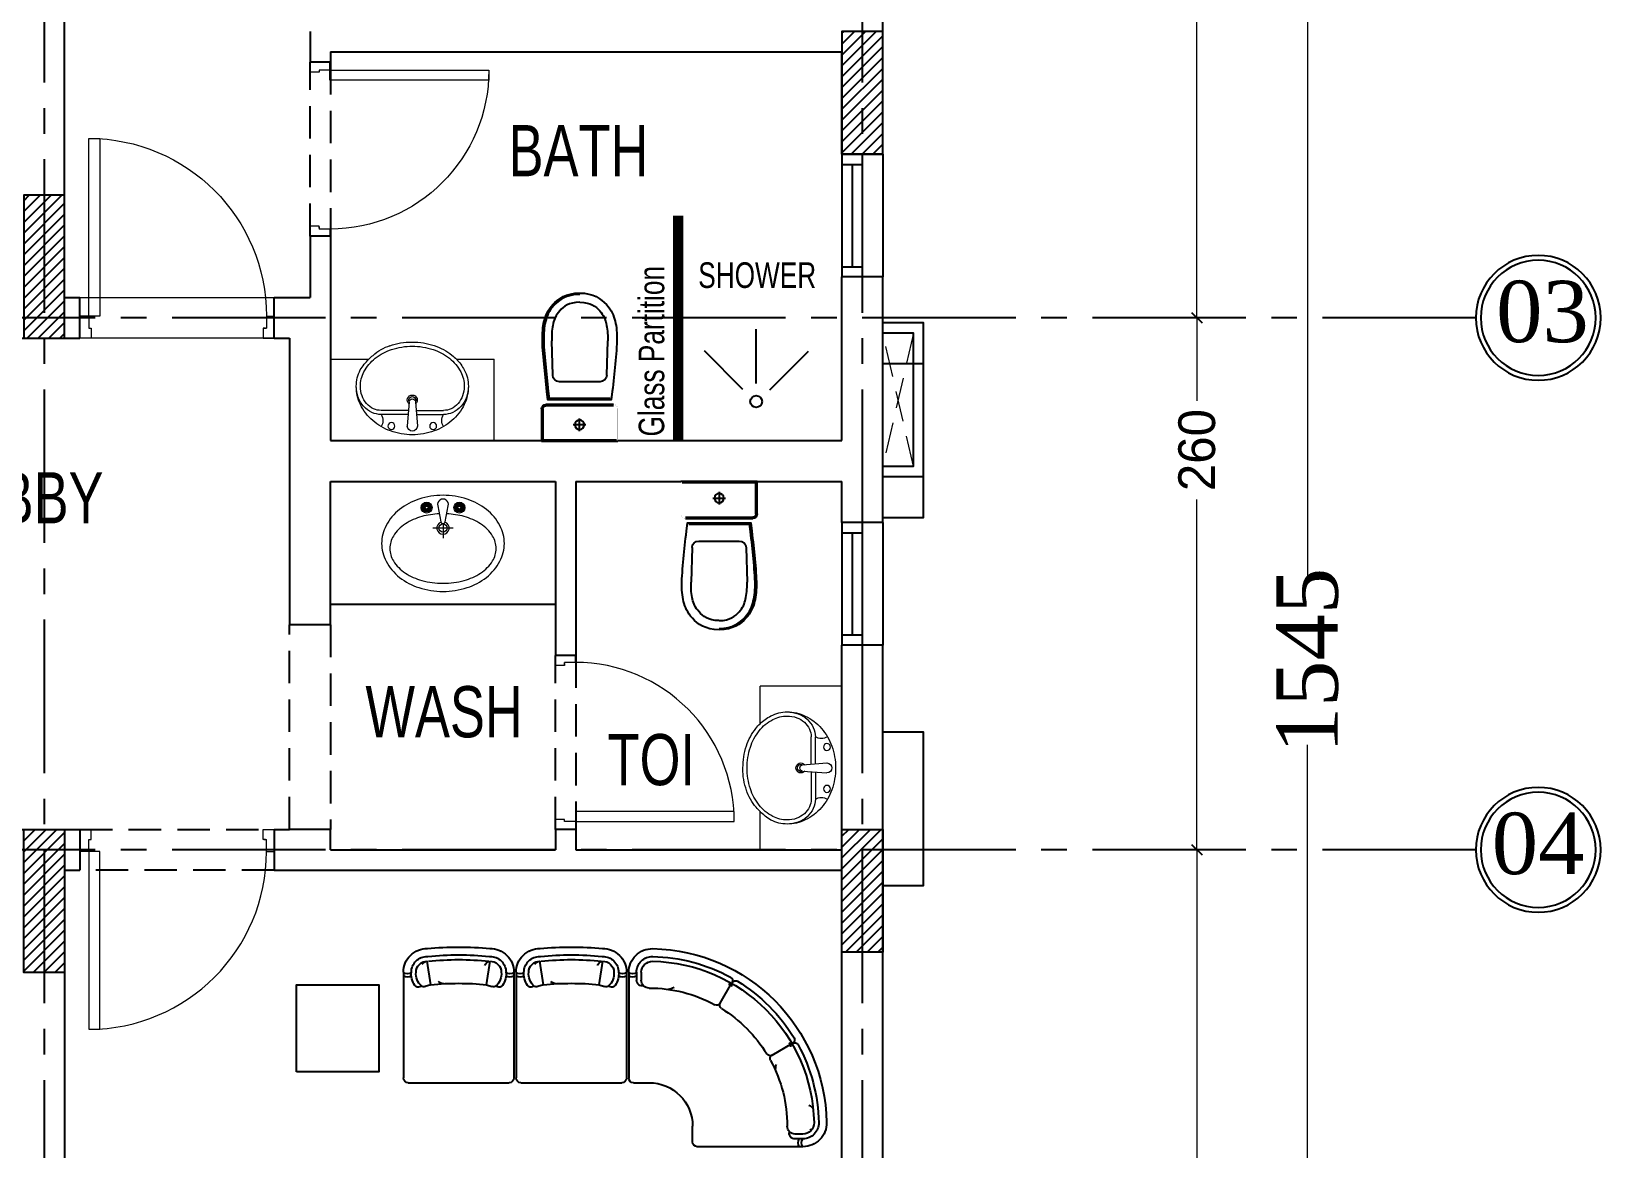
# Model space of a CAD drawing. Header units: centimetres. Extents: x 7997 to 116674, y 1017 to 13844.
# Drawn here: x 91517 to 92284, y 9211 to 9757 of the extents above; entities that cross this region are included whole.
import ezdxf
from ezdxf.enums import TextEntityAlignment as Align

# ---------------------------------------------------------------- set-up
doc = ezdxf.new("R2010")
doc.units = ezdxf.units.CM
doc.header["$LTSCALE"] = 200
doc.header["$PDMODE"] = 2
for name, pattern in [('$0$DASHED', [0.75, 0.5, -0.25]), ('CENTER2', [1.125, 0.75, -0.125, 0.125, -0.125]), ('HIDDEN2', [4.7625, 3.175, -1.5875])]:
    doc.linetypes.add(name, pattern=pattern)
for name, color, linetype in [('$0$GRID', 9, 'Continuous'), ('$0$GRID @ 1', 9, 'Continuous'), ('$0$WIN', 6, 'Continuous'), ('AXIS', 9, 'CENTER2'), ('BATH-FUR', 8, 'Continuous'), ('COL', 1, 'Continuous'), ('DIM', 11, 'Continuous'), ('ID-LOOSE', 31, 'Continuous'), ('ID-LOOSE2', 8, 'Continuous'), ('STEPS', 7, 'Continuous'), ('WIN', 6, 'Continuous'), ('WINDOR', 6, 'Continuous'), ('wipeout', 85, 'Continuous'), ('Z-RUBBER', 8, 'Continuous')]:
    doc.layers.add(name, color=color, linetype=linetype)
for name, color, linetype, lineweight in [('$1$HAT', 8, 'Continuous', 9), ('FIXTURE', 6, 'Continuous', 13), ('HAT', 8, 'Continuous', 9), ('Layer1', 67, 'Continuous', 9), ('TEXT', 6, 'Continuous', 18), ('WALL', 3, 'Continuous', 25)]:
    doc.layers.add(name, color=color, linetype=linetype, lineweight=lineweight)
doc.styles.add('$0$GRID', font='times.ttf', dxfattribs={"height": 40})
doc.styles.add('style8', font='swisscl.ttf', dxfattribs={"width": 0.8})
doc.styles.add('T1', font='times.ttf')
doc.styles.add('T2', font='')
doc.styles.get('T2').set_extended_font_data('Elisia')
doc.dimstyles.new('NORMAL', dxfattribs={"dimtxt": 18, "dimasz": 5, "dimexe": 5, "dimexo": 5, "dimgap": 1, "dimtad": 0, "dimdec": 0, "dimdsep": 46, "dimtxsty": 'T2', "dimblk1": 'OBLIQUE', "dimblk2": 'OBLIQUE', "dimsah": 1, "dimcen": 0.09, "dimclrd": 4, "dimclre": 4, "dimclrt": 6, "dimadec": 0, "dimazin": 0, "dimtfac": 1, "dimtdec": 0, "dimtofl": 0, "dimtmove": 1, "dimatfit": 2, "dimldrblk": 'OPEN30', "dimfxl": 0, "dimtolj": 1, "dimtzin": 0, "dimlwd": 5, "dimlwe": 5, "dimarcsym": 0})
pattern_1 = [(45, (-39757.2027, -54636.4848), (-2.65165043, 2.65165043), [])]

# ---------------------------------------------------------------- blocks, each defined once
blk = doc.blocks.new('A$C707258B2')
at = {"layer": 'ID-LOOSE', "linetype": 'Continuous'}
for p, q in [((0.4042, 0.342), (1.0739, 0.342)), ((1.1039, 0.312), (1.1039, 0.212)), ((0.4042, 0.292), (0.4544, 0.292)), ((1.4789, -0.063), (1.3789, -0.063)), ((1.5089, -0.7628), (1.5089, -0.093)), ((1.4589, -0.7628), (1.4589, -0.7125))]:
    blk.add_line(p, q, dxfattribs=at)
for centre, radius, start, end in [((0.4042, 0.192), 0.15, 90, 181.17538), ((0.3679, 0.317), 0.0662, 337.82984, 22.17016), ((1.0739, 0.312), 0.03, 360, 90), ((0.4042, 0.192), 0.1, 90, 181.17538), ((0.4539, 0.212), 0.05, 360, 90), ((0.4548, 0.2564), 0.0357, 345.42616, 90.55549), ((1.3789, 0.212), 0.875, 180, 208.40825), ((1.3789, 0.212), 0.275, 180, 270), ((1.3789, 0.212), 1.125, 181.17538, 268.82462), ((1.3789, 0.212), 1.075, 181.17538, 208.63569), ((0.4191, 0.1021), 0.0935, 329.1864, 354.4231), ((1.4789, -0.093), 0.03, 360, 90), ((0.4613, -0.2951), 0.0199, 309.26671, 10.09834), ((0.5873, -0.2162), 0.025, 300, 28.40825), ((0.6123, -0.2595), 0.025, 31.59175, 120), ((1.3789, 0.212), 0.875, 211.59175, 238.40825), ((0.4574, -0.2912), 0.025, 208.63569, 300), ((0.4824, -0.3345), 0.025, 120, 211.36431), ((1.3789, 0.212), 1.075, 211.36431, 238.63569), ((0.481, -0.3291), 0.0199, 49.90166, 110.73329), ((0.9075, -0.5546), 0.025, 330, 58.40825), ((0.9508, -0.5796), 0.025, 61.59175, 150), ((1.3789, 0.212), 0.875, 241.59175, 270), ((1.0185, -0.6826), 0.0935, 84.09817, 109.33488), ((0.8378, -0.6859), 0.0199, 339.26671, 40.09834), ((0.8719, -0.7056), 0.0199, 79.90166, 140.73329), ((1.3789, -0.713), 0.05, 360, 90), ((1.4255, -0.7093), 0.0336, 354.63008, 109.38826), ((0.8324, -0.6845), 0.025, 238.63569, 330), ((0.8757, -0.7095), 0.025, 150, 241.36431), ((1.3789, 0.212), 1.075, 241.36431, 268.82462), ((1.3589, -0.7628), 0.15, 268.82462, 360), ((1.3589, -0.7628), 0.1, 268.82462, 360), ((1.4839, -0.7988), 0.0662, 67.82984, 112.17016), ((1.291, -0.7834), 0.0481, 201.21557, 246.77215), ((1.4048, -0.8033), 0.00999, 211.06697, 288.53129)]:
    blk.add_arc(centre, radius, start, end, dxfattribs=at)
at = {"layer": 'ID-LOOSE2', "linetype": 'Continuous'}
for p, q in [((0.4042, 0.262), (0.4539, 0.262)), ((0.5998, -0.2378), (0.4699, -0.3128)), ((0.9291, -0.5671), (0.8541, -0.697)), ((1.4289, -0.7628), (1.4289, -0.713))]:
    blk.add_line(p, q, dxfattribs=at)
for centre, radius, start, end in [((0.3779, 0.317), 0.0362, 316.39718, 43.60282), ((0.4042, 0.192), 0.07, 90, 181.17538), ((1.3789, 0.212), 1.045, 181.17538, 268.82462), ((1.3589, -0.7628), 0.07, 268.82462, 360), ((1.4839, -0.789), 0.0362, 46.39718, 133.60282)]:
    blk.add_arc(centre, radius, start, end, dxfattribs=at)
blk = doc.blocks.new('A$C68294616')
at = {"layer": 'ID-LOOSE', "linetype": 'Continuous'}
for p, q in [((0.3722, -0.31), (0.3722, 0.3597)), ((0.4022, 0.3897), (1.0422, 0.3897)), ((1.0722, -0.31), (1.0722, 0.3597)), ((0.5451, -0.2312), (0.5109, -0.2188)), ((0.8993, -0.2312), (0.9334, -0.2188))]:
    blk.add_line(p, q, dxfattribs=at)
for centre, radius, start, end in [((0.4022, 0.3597), 0.03, 90, 180), ((1.0422, 0.3597), 0.03, 360, 90), ((0.3972, -0.3461), 0.0662, 67.82984, 112.17016), ((0.5544, -0.3), 0.1327, 146.08973, 185.61316), ((0.465, -0.2399), 0.025, 62.96082, 146.08973), ((0.4522, -0.265), 0.0532, 51.00172, 62.96082), ((0.5024, -0.2423), 0.025, 70, 132.00663), ((0.7222, 1.5379), 1.7779, 264.28354, 275.71646), ((0.6281, -0.2857), 0.0481, 90.62372, 136.18029), ((0.942, -0.2423), 0.025, 47.99337, 110), ((0.9922, -0.265), 0.0532, 117.03918, 128.99828), ((0.9793, -0.2399), 0.025, 33.91027, 117.03918), ((0.89, -0.3), 0.1327, 354.38684, 33.91027), ((1.0472, -0.3461), 0.0662, 67.82984, 112.17016), ((0.5222, -0.31), 0.15, 180, 271.17538), ((0.5222, -0.31), 0.1, 180, 271.17538), ((0.5292, -0.3324), 0.0481, 216.07753, 261.63411), ((0.9332, -0.3362), 0.0481, 201.21557, 246.77215), ((0.9222, -0.31), 0.15, 268.82462, 360), ((0.9222, -0.31), 0.1, 268.82462, 360), ((0.7222, 1.5379), 2.0079, 264.28354, 275.71646), ((0.7222, 1.5379), 1.9579, 264.28354, 275.71646)]:
    blk.add_arc(centre, radius, start, end, dxfattribs=at)
at = {"layer": 'ID-LOOSE2', "linetype": 'Continuous'}
for p, q in [((0.5451, -0.2312), (0.5222, -0.38)), ((0.8993, -0.2312), (0.9222, -0.38))]:
    blk.add_line(p, q, dxfattribs=at)
for centre, radius, start, end in [((0.5544, -0.3), 0.1027, 132.00663, 185.61316), ((0.89, -0.3), 0.1027, 354.38684, 47.99337), ((0.3972, -0.3363), 0.0362, 46.39718, 133.60282), ((0.5222, -0.31), 0.07, 180, 271.17538), ((0.7222, 1.5379), 1.9279, 264.28354, 275.71646), ((0.9222, -0.31), 0.07, 268.82462, 360), ((1.0472, -0.3363), 0.0362, 46.39718, 133.60282)]:
    blk.add_arc(centre, radius, start, end, dxfattribs=at)
blk = doc.blocks.new('A$C0DD823B6')
at = {"layer": 'FIXTURE'}
for p, q in [((21.28, 41), (19.84, 41)), ((21.31, 41.22), (19.95, 41.67)), ((21.31, 41.22), (19.95, 41.67)), ((21.31, 40.78), (19.95, 40.33)), ((21.31, 40.78), (19.95, 40.33)), ((21.42, 41.42), (20.26, 42.27)), ((21.42, 41.42), (20.26, 42.27)), ((21.42, 40.58), (20.26, 39.73)), ((21.42, 40.58), (20.26, 39.73)), ((21.58, 41.58), (20.73, 42.74)), ((21.58, 41.58), (20.73, 42.74)), ((21.58, 40.42), (20.73, 39.26)), ((21.58, 40.42), (20.73, 39.26)), ((21.78, 41.69), (21.33, 43.05)), ((21.78, 41.69), (21.33, 43.05)), ((21.78, 40.31), (21.33, 38.95)), ((21.78, 40.31), (21.33, 38.95)), ((22, 41.72), (22, 43.16)), ((22, 41.72), (22, 43.16)), ((22, 40.28), (22, 38.84)), ((22, 40.28), (22, 38.84)), ((22.22, 41.69), (22.67, 43.05)), ((22.22, 41.69), (22.67, 43.05)), ((22.22, 40.31), (22.67, 38.95)), ((22.22, 40.31), (22.67, 38.95)), ((22.42, 41.58), (23.27, 42.74)), ((22.42, 41.58), (23.27, 42.74)), ((22.42, 40.42), (23.27, 39.26)), ((22.42, 40.42), (23.27, 39.26)), ((22.58, 41.42), (23.74, 42.27)), ((22.58, 41.42), (23.74, 42.27)), ((22.58, 40.58), (23.74, 39.73)), ((22.58, 40.58), (23.74, 39.73)), ((22.69, 41.22), (24.05, 41.67)), ((22.69, 41.22), (24.05, 41.67)), ((22.69, 40.78), (24.05, 40.33)), ((22.69, 40.78), (24.05, 40.33)), ((22.72, 41), (24.16, 41)), ((27.42, 41.88), (29, 34)), ((31, 34), (32.58, 41.88)), ((37.28, 41), (35.84, 41)), ((37.31, 41.22), (35.95, 41.67)), ((37.31, 41.22), (35.95, 41.67)), ((37.31, 40.78), (35.95, 40.33)), ((37.31, 40.78), (35.95, 40.33)), ((37.42, 41.42), (36.26, 42.27)), ((37.42, 41.42), (36.26, 42.27)), ((37.42, 40.58), (36.26, 39.73)), ((37.42, 40.58), (36.26, 39.73)), ((37.58, 41.58), (36.73, 42.74)), ((37.58, 41.58), (36.73, 42.74)), ((37.58, 40.42), (36.73, 39.26)), ((37.58, 40.42), (36.73, 39.26)), ((37.78, 41.69), (37.33, 43.05)), ((37.78, 41.69), (37.33, 43.05)), ((37.78, 40.31), (37.33, 38.95)), ((37.78, 40.31), (37.33, 38.95)), ((38, 41.72), (38, 43.16)), ((38, 41.72), (38, 43.16)), ((38, 40.28), (38, 38.84)), ((38, 40.28), (38, 38.84)), ((38.22, 41.69), (38.67, 43.05)), ((38.22, 41.69), (38.67, 43.05)), ((38.22, 40.31), (38.67, 38.95)), ((38.22, 40.31), (38.67, 38.95)), ((38.42, 41.58), (39.27, 42.74)), ((38.42, 41.58), (39.27, 42.74)), ((38.42, 40.42), (39.27, 39.26)), ((38.42, 40.42), (39.27, 39.26)), ((38.58, 41.42), (39.74, 42.27)), ((38.58, 41.42), (39.74, 42.27)), ((38.58, 40.58), (39.74, 39.73)), ((38.58, 40.58), (39.74, 39.73)), ((38.69, 41.22), (40.05, 41.67)), ((38.69, 41.22), (40.05, 41.67)), ((38.69, 40.78), (40.05, 40.33)), ((38.69, 40.78), (40.05, 40.33)), ((38.72, 41), (40.16, 41)), ((35, 31), (25, 31)), ((30, 33.18), (30, 26))]:
    blk.add_line(p, q, dxfattribs=at)
for centre, radius in [((22, 41), 2.66), ((22, 41), 2.16), ((22, 41), 0.721), ((38, 41), 2.66), ((38, 41), 2.16), ((38, 41), 0.721), ((30, 31), 2)]:
    blk.add_circle(centre, radius, dxfattribs=at)
for centre, radius, start, end in [((30, 8.82), 38.18, 90, 107.97655), ((30, 8.82), 38.18, 72.02345, 90), ((24.08, 20.59), 24.81, 128.07278, 152.13086), ((27.66, 16.02), 30.61, 107.97655, 128.07278), ((30, 42.5), 2.66, 346.46939, 193.4861), ((32.34, 16.02), 30.61, 51.92722, 72.02345), ((35.92, 20.59), 24.81, 27.86914, 51.92722), ((18.58, 23.5), 18.58, 152.13086, 180), ((22.38, 16.56), 19.66, 123.17851, 147.64561), ((26.98, 9.52), 28.08, 105.15399, 123.17851), ((30, -1.63), 39.63, 92.59603, 105.15399), ((30, 31), 3, 108.57114, 71.42886), ((30, 34.2), 1.02, 191.35152, 348.64848), ((30, -1.63), 39.63, 74.84601, 87.40402), ((33.02, 9.52), 28.08, 56.82149, 74.84601), ((37.62, 16.56), 19.66, 32.35439, 56.82149), ((41.42, 23.5), 18.58, 360, 27.86914), ((18.58, 23.5), 18.58, 180, 207.86914), ((15.37, 21), 11.37, 147.64561, 180), ((44.63, 21), 11.37, 0, 32.35439), ((41.42, 23.5), 18.58, 332.13086, 0), ((15.37, 21), 11.37, 180, 212.35439), ((44.63, 21), 11.37, 327.64561, 360), ((24.08, 26.41), 24.81, 207.86914, 231.92722), ((22.38, 25.44), 19.66, 212.35439, 236.82149), ((26.98, 32.48), 28.08, 236.82149, 254.84601), ((33.02, 32.48), 28.08, 285.15399, 303.17851), ((37.62, 25.44), 19.66, 303.17851, 327.64561), ((35.92, 26.41), 24.81, 308.07278, 332.13086), ((27.66, 30.98), 30.61, 231.92722, 252.02345), ((30, 38.18), 38.18, 252.02345, 270), ((30, 43.63), 39.63, 254.84601, 270), ((30, 43.63), 39.63, 270, 285.15399), ((30, 38.18), 38.18, 270, 287.97655), ((32.34, 30.98), 30.61, 287.97655, 308.07278)]:
    blk.add_arc(centre, radius, start, end, dxfattribs=at)
blk = doc.blocks.new('DWB2')
at = {"layer": 'FIXTURE'}
blk.add_blockref('A$C0DD823B6', (15, -51.74), dxfattribs=at)
blk = doc.blocks.new('A$C397E50C8')
at = {"layer": 'Layer1', "color": 8}
for p, q in [((0.8, 0.514), (0.8, 0.114)), ((0.38, 0.3845), (0.2477, 0.3845)), ((0.385, 0.3222), (0.3755, 0.441)), ((0.415, 0.3222), (0.4245, 0.441)), ((0.42, 0.3845), (0.5523, 0.3845)), ((0.38, 0.3645), (0.2477, 0.3645)), ((0.42, 0.3645), (0.5523, 0.3645)), ((0, 0.114), (0.1875, 0.114)), ((0.6161, 0.114), (0.8, 0.114))]:
    blk.add_line(p, q, dxfattribs=at)
for centre in [(0.298, 0.441), (0.502, 0.441)]:
    blk.add_circle(centre, 0.017, dxfattribs=at)
for centre, radius, start, end in [((0.3861, 0.2061), 0.275, 109.70148, 130.84289), ((0.4, 0.1673), 0.3162, 90, 109.70148), ((0.4, 0.441), 0.0245, 0, 180), ((0.4, 0.1673), 0.3162, 70.29852, 90), ((0.4139, 0.2061), 0.275, 49.15711, 70.29852), ((0.3647, 0.2308), 0.2423, 130.84289, 154.3988), ((0.2477, 0.2766), 0.1079, 90, 115.13235), ((0.1998, 0.4137), 0.0561, 328.59266, 32.08043), ((0.6002, 0.4137), 0.0561, 147.91957, 211.40734), ((0.5523, 0.2766), 0.1079, 64.86765, 90), ((0.4353, 0.2308), 0.2423, 25.6012, 49.15711), ((0.3317, 0.2466), 0.2057, 154.3988, 180), ((0.2652, 0.2527), 0.1381, 138.55701, 159.91096), ((0.2652, 0.2527), 0.1181, 138.55701, 159.91096), ((0.2545, 0.2621), 0.1239, 115.13235, 138.55701), ((0.2545, 0.2621), 0.1039, 115.13235, 138.55701), ((0.2477, 0.2766), 0.0879, 90, 115.13235), ((0.4, 0.314), 0.0245, 130.14832, 49.85168), ((0.4, 0.314), 0.017, 151.51997, 28.48002), ((0.4, 0.3234), 0.015, 184.59567, 355.40434), ((0.5523, 0.2766), 0.0879, 64.86765, 90), ((0.5455, 0.2621), 0.1039, 41.44299, 64.86765), ((0.5455, 0.2621), 0.1239, 41.44299, 64.86765), ((0.5348, 0.2527), 0.1181, 20.08904, 41.44299), ((0.5348, 0.2527), 0.1381, 20.08904, 41.44299), ((0.4683, 0.2466), 0.2057, 0, 25.6012), ((0.2818, 0.2466), 0.1558, 159.91096, 180), ((0.298, 0.2466), 0.172, 180, 207.70478), ((0.2818, 0.2466), 0.1358, 159.91096, 180), ((0.298, 0.2466), 0.152, 180, 207.70478), ((0.502, 0.2466), 0.152, 332.29522, 0), ((0.5182, 0.2466), 0.1358, 0, 20.08904), ((0.502, 0.2466), 0.172, 332.29522, 0), ((0.5182, 0.2466), 0.1558, 0, 20.08904), ((0.39, 0.3175), 0.2871, 211.69663, 225.14353), ((0.3472, 0.2725), 0.2075, 207.70478, 231.7336), ((0.4528, 0.2725), 0.2075, 308.2664, 332.29522), ((0.4528, 0.2725), 0.2275, 315.86274, 332.29522), ((0.39, 0.3175), 0.2871, 225.14353, 230.60338), ((0.3551, 0.2568), 0.2183, 227.55361, 253.31704), ((0.3792, 0.313), 0.2592, 231.7336, 251.90613), ((0.4208, 0.313), 0.2592, 288.09387, 308.2664), ((0.4208, 0.313), 0.2792, 288.09387, 308.2664), ((0.4528, 0.2725), 0.2275, 308.2664, 315.86274), ((0.39, 0.3175), 0.2871, 249.6954, 271.43357), ((0.4, 0.3768), 0.3263, 251.90613, 270), ((0.4, 0.3768), 0.3463, 269.53137, 270), ((0.4, 0.3768), 0.3263, 270, 288.09387), ((0.4, 0.3768), 0.3463, 270, 288.09387)]:
    blk.add_arc(centre, radius, start, end, dxfattribs=at)
blk = doc.blocks.new('A$C414D25BB')
at = {"layer": 'Z-RUBBER', "ltscale": 0.05}
h = blk.add_hatch(dxfattribs=at)
h.set_pattern_fill('ANSI31', color=256, style=0)
h.set_pattern_definition([(45, (-21734.0303, -7392.24753), (-0.08838834765, 0.08838834765), [])])
h.paths.add_polyline_path([(0.114, 0.0618, -5.138733), (0.1155, 0.0618), (0.1155, 0.0603), (0.1162, 0.0603), (0.1155, 0.0581), (0.1162, 0.0581), (0.1147, 0.0556), (0.1132, 0.0581), (0.114, 0.0581), (0.1132, 0.0603), (0.114, 0.0603)])
at = {"layer": 'FIXTURE'}
for p, q in [((0.8572, 0.9156), (0.8572, 0.1156)), ((0.9072, 0.9156), (0.8572, 0.9156)), ((0.9072, 0.1156), (0.9072, 0.9156)), ((0.1072, 0.1156), (0.0722, 0.1156)), ((0.0722, 0.1156), (0.0722, 0.0156)), ((0.1072, 0.1156), (0.1072, 0.0616)), ((0.8572, 0.1156), (0.9072, 0.1156)), ((0.9072, 0.1156), (0.9472, 0.1156)), ((0.9072, 0.1156), (0.9072, 0.0616)), ((0.9472, 0.1156), (0.9472, 0.0156)), ((0.1222, 0.0156), (0.0722, 0.0156)), ((0.1192, 0.0616), (0.1072, 0.0616)), ((0.1122, 0.0616), (0.1222, 0.0616)), ((0.1222, 0.0616), (0.1222, 0.0156)), ((0.9072, 0.0616), (0.8972, 0.0616)), ((0.8972, 0.0616), (0.8972, 0.0156)), ((0.8972, 0.0156), (0.9472, 0.0156))]:
    blk.add_line(p, q, dxfattribs=at)
blk.add_lwpolyline([(0.9055, 0.0616), (0.904, 0.0616)], dxfattribs=at)
blk.add_arc((0.9072, 0.1156), 0.8, 90, 180, dxfattribs=at)
blk = doc.blocks.new('CLOSET')
blk.add_wipeout([(-2144343.9545, -2148345.497), (-2144343.7934, -2148345.4974), (-2144343.7873, -2148345.4993), (-2144343.7794, -2148345.505), (-2144343.7776, -2148345.508), (-2144343.7751, -2148345.515), (-2144343.7744, -2148345.5189), (-2144343.7744, -2148345.8484), (-2144343.7759, -2148345.8564), (-2144343.7786, -2148345.8613), (-2144343.7808, -2148345.8639), (-2144343.7831, -2148345.8657), (-2144343.7887, -2148345.8686), (-2144343.7919, -2148345.8699), (-2144343.7963, -2148345.8703), (-2144343.9545, -2148345.8703), (-2144343.9545, -2148345.5064)]).dxf.layer = 'wipeout'
at = {"layer": 'BATH-FUR', "color": 8, "linetype": 'Continuous'}
for p, q in [((-2144343.9545, -2148345.8703), (-2144343.9545, -2148345.497)), ((-2144343.9479, -2148345.8638), (-2144343.9479, -2148345.5036)), ((-2144343.9045, -2148345.6837), (-2144343.8426, -2148345.6837)), ((-2144343.8736, -2148345.6527), (-2144343.8736, -2148345.7146)), ((-2144343.7963, -2148345.8703), (-2144343.9545, -2148345.8703)), ((-2144343.7963, -2148345.8638), (-2144343.9479, -2148345.8638))]:
    blk.add_line(p, q, dxfattribs=at)
blk.add_circle((-2144343.8736, -2148345.6838), 0.0231, dxfattribs=at)
blk.add_wipeout([(-2144343.7525, -2148345.529), (-2144343.6907, -2148345.5216), (-2144343.6597, -2148345.5181), (-2144343.6433, -2148345.5164), (-2144343.6188, -2148345.5138), (-2144343.6024, -2148345.5122), (-2144343.5802, -2148345.51), (-2144343.5662, -2148345.5087), (-2144343.5443, -2148345.5068), (-2144343.5269, -2148345.5052), (-2144343.5042, -2148345.5036), (-2144343.4818, -2148345.5024), (-2144343.4616, -2148345.5017), (-2144343.4433, -2148345.5016), (-2144343.4304, -2148345.502), (-2144343.4241, -2148345.5022), (-2144343.4064, -2148345.5037), (-2144343.4006, -2148345.5043), (-2144343.3841, -2148345.5069), (-2144343.3682, -2148345.5103), (-2144343.3578, -2148345.513), (-2144343.3464, -2148345.5167), (-2144343.3403, -2148345.5191), (-2144343.331, -2148345.5231), (-2144343.3209, -2148345.5283), (-2144343.3093, -2148345.5352), (-2144343.3036, -2148345.5392), (-2144343.2967, -2148345.5442), (-2144343.2916, -2148345.5486), (-2144343.2841, -2148345.5554), (-2144343.276, -2148345.5631), (-2144343.2639, -2148345.5775), (-2144343.2521, -2148345.5953), (-2144343.2478, -2148345.6028), (-2144343.2424, -2148345.6158), (-2144343.239, -2148345.625), (-2144343.2361, -2148345.6348), (-2144343.234, -2148345.644), (-2144343.2331, -2148345.6494), (-2144343.2308, -2148345.6692), (-2144343.2303, -2148345.6868), (-2144343.2309, -2148345.7003), (-2144343.2319, -2148345.7114), (-2144343.2337, -2148345.7216), (-2144343.2349, -2148345.7287), (-2144343.2385, -2148345.741), (-2144343.2421, -2148345.7512), (-2144343.2442, -2148345.7563), (-2144343.2497, -2148345.767), (-2144343.2521, -2148345.7723), (-2144343.2594, -2148345.7837), (-2144343.2683, -2148345.7954), (-2144343.2781, -2148345.8063), (-2144343.2916, -2148345.819), (-2144343.2991, -2148345.825), (-2144343.3105, -2148345.833), (-2144343.3171, -2148345.8374), (-2144343.3272, -2148345.8428), (-2144343.3373, -2148345.8474), (-2144343.3526, -2148345.8529), (-2144343.363, -2148345.8559), (-2144343.3787, -2148345.8597), (-2144343.4006, -2148345.8633), (-2144343.4367, -2148345.8659), (-2144343.4639, -2148345.8659), (-2144343.4943, -2148345.8646), (-2144343.5186, -2148345.863), (-2144343.5436, -2148345.861), (-2144343.5774, -2148345.8579), (-2144343.6106, -2148345.8546), (-2144343.627, -2148345.8529), (-2144343.6559, -2148345.8499), (-2144343.6729, -2148345.848), (-2144343.6936, -2148345.8457), (-2144343.7223, -2148345.8421), (-2144343.7525, -2148345.8386), (-2144343.7525, -2148345.5476)]).dxf.layer = 'wipeout'
at = {"color": 8, "ltscale": 0.001, "const_width": 0.000508}
for points in [[(-2144343.9545, -2148345.497), (-2144343.7963, -2148345.497), (-2144343.7906, -2148345.4978), (-2144343.7839, -2148345.5008), (-2144343.7794, -2148345.505), (-2144343.7759, -2148345.5111), (-2144343.7744, -2148345.5189), (-2144343.7744, -2148345.8484), (-2144343.7759, -2148345.8564), (-2144343.7786, -2148345.8613), (-2144343.7808, -2148345.8639), (-2144343.7854, -2148345.8674), (-2144343.7919, -2148345.8699), (-2144343.7963, -2148345.8703), (-2144343.9545, -2148345.8703), (-2144343.9545, -2148345.497)], [(-2144343.7525, -2148345.529), (-2144343.7525, -2148345.8386), (-2144343.6515, -2148345.8504), (-2144343.5858, -2148345.857), (-2144343.5269, -2148345.8624), (-2144343.4865, -2148345.865), (-2144343.4464, -2148345.866), (-2144343.421, -2148345.8651), (-2144343.4006, -2148345.8633), (-2144343.3787, -2148345.8597), (-2144343.363, -2148345.8559), (-2144343.3475, -2148345.8513), (-2144343.3323, -2148345.8451), (-2144343.3171, -2148345.8374), (-2144343.3039, -2148345.8286), (-2144343.2944, -2148345.8213), (-2144343.2832, -2148345.8114), (-2144343.2731, -2148345.8011), (-2144343.2635, -2148345.7896), (-2144343.2552, -2148345.7777), (-2144343.2442, -2148345.7563), (-2144343.24, -2148345.7461), (-2144343.2349, -2148345.7289), (-2144343.2313, -2148345.7076), (-2144343.2305, -2148345.693), (-2144343.2302, -2148345.6806), (-2144343.231, -2148345.6647), (-2144343.2331, -2148345.6494), (-2144343.2349, -2148345.6387), (-2144343.2406, -2148345.6197), (-2144343.2507, -2148345.5979), (-2144343.2639, -2148345.5775), (-2144343.276, -2148345.5631), (-2144343.2887, -2148345.5511), (-2144343.3036, -2148345.5392), (-2144343.3145, -2148345.5319), (-2144343.3272, -2148345.5248), (-2144343.3424, -2148345.5182), (-2144343.3526, -2148345.5147), (-2144343.3714, -2148345.5096), (-2144343.3877, -2148345.5063), (-2144343.4043, -2148345.5039), (-2144343.4304, -2148345.502), (-2144343.4518, -2148345.5015), (-2144343.4713, -2148345.5019), (-2144343.4922, -2148345.5028), (-2144343.5042, -2148345.5036), (-2144343.5223, -2148345.5049), (-2144343.5662, -2148345.5087), (-2144343.5942, -2148345.5114), (-2144343.6224, -2148345.5142), (-2144343.6515, -2148345.5172), (-2144343.6907, -2148345.5216), (-2144343.7525, -2148345.529)]]:
    blk.add_lwpolyline(points, dxfattribs=at)
at = {"layer": 'BATH-FUR', "color": 8, "linetype": 'Continuous'}
for p, q in [((-2144343.781, -2148345.5189), (-2144343.781, -2148345.8484)), ((-2144343.7744, -2148345.5189), (-2144343.7744, -2148345.8484)), ((-2144343.7459, -2148345.5348), (-2144343.7459, -2148345.8328)), ((-2144343.6319, -2148345.5514), (-2144343.4631, -2148345.5464)), ((-2144343.6637, -2148345.5842), (-2144343.6637, -2148345.7825)), ((-2144343.6319, -2148345.8153), (-2144343.4631, -2148345.8203))]:
    blk.add_line(p, q, dxfattribs=at)
for points in [[(-2144343.23, -2148345.6841), (-2144343.2313, -2148345.66), (-2144343.2349, -2148345.6387), (-2144343.2406, -2148345.6197), (-2144343.2478, -2148345.6028), (-2144343.2564, -2148345.5879), (-2144343.2659, -2148345.5747), (-2144343.276, -2148345.5631), (-2144343.2864, -2148345.553), (-2144343.2967, -2148345.5442), (-2144343.307, -2148345.5367), (-2144343.3171, -2148345.5302), (-2144343.3272, -2148345.5248), (-2144343.3373, -2148345.5202), (-2144343.3475, -2148345.5163), (-2144343.3578, -2148345.513), (-2144343.3682, -2148345.5103), (-2144343.3787, -2148345.5079), (-2144343.3895, -2148345.5059), (-2144343.4006, -2148345.5043), (-2144343.4121, -2148345.5031), (-2144343.4241, -2148345.5022), (-2144343.4367, -2148345.5017), (-2144343.4499, -2148345.5015), (-2144343.4639, -2148345.5017), (-2144343.4787, -2148345.5022), (-2144343.4943, -2148345.5029), (-2144343.5104, -2148345.504), (-2144343.5269, -2148345.5052), (-2144343.5436, -2148345.5066), (-2144343.5605, -2148345.5081), (-2144343.5774, -2148345.5097), (-2144343.5942, -2148345.5114), (-2144343.6106, -2148345.513), (-2144343.627, -2148345.5147), (-2144343.6433, -2148345.5164), (-2144343.6597, -2148345.5181), (-2144343.6764, -2148345.52), (-2144343.6936, -2148345.5219), (-2144343.7113, -2148345.524), (-2144343.7525, -2148345.529), (-2144343.7525, -2148345.8386), (-2144343.7113, -2148345.8436), (-2144343.6936, -2148345.8457), (-2144343.6764, -2148345.8476), (-2144343.6597, -2148345.8495), (-2144343.6433, -2148345.8512), (-2144343.627, -2148345.8529), (-2144343.6106, -2148345.8546), (-2144343.5942, -2148345.8562), (-2144343.5774, -2148345.8579), (-2144343.5605, -2148345.8595), (-2144343.5436, -2148345.861), (-2144343.5269, -2148345.8624), (-2144343.5104, -2148345.8636), (-2144343.4943, -2148345.8646), (-2144343.4787, -2148345.8654), (-2144343.4639, -2148345.8659), (-2144343.4499, -2148345.8661), (-2144343.4367, -2148345.8659), (-2144343.4241, -2148345.8654), (-2144343.4121, -2148345.8645), (-2144343.4006, -2148345.8633), (-2144343.3895, -2148345.8617), (-2144343.3787, -2148345.8597), (-2144343.3682, -2148345.8573), (-2144343.3578, -2148345.8546), (-2144343.3475, -2148345.8513), (-2144343.3373, -2148345.8474), (-2144343.3272, -2148345.8428), (-2144343.3171, -2148345.8374), (-2144343.307, -2148345.8309), (-2144343.2967, -2148345.8234), (-2144343.2864, -2148345.8146), (-2144343.276, -2148345.8045), (-2144343.2659, -2148345.7929), (-2144343.2564, -2148345.7797), (-2144343.2478, -2148345.7648), (-2144343.2406, -2148345.7479), (-2144343.2349, -2148345.7289), (-2144343.2313, -2148345.7076), (-2144343.23, -2148345.6835)], [(-2144343.2365, -2148345.6832), (-2144343.2378, -2148345.7069), (-2144343.2414, -2148345.7274), (-2144343.2468, -2148345.7457), (-2144343.2537, -2148345.7618), (-2144343.2619, -2148345.7762), (-2144343.2711, -2148345.7888), (-2144343.2808, -2148345.7999), (-2144343.2908, -2148345.8097), (-2144343.3008, -2148345.8182), (-2144343.3107, -2148345.8255), (-2144343.3204, -2148345.8317), (-2144343.3301, -2148345.8369), (-2144343.3398, -2148345.8414), (-2144343.3496, -2148345.8451), (-2144343.3596, -2148345.8482), (-2144343.3697, -2148345.8509), (-2144343.38, -2148345.8532), (-2144343.3906, -2148345.8552), (-2144343.4014, -2148345.8567), (-2144343.4127, -2148345.858), (-2144343.4245, -2148345.8588), (-2144343.4369, -2148345.8593), (-2144343.4499, -2148345.8595), (-2144343.4638, -2148345.8593), (-2144343.4785, -2148345.8589), (-2144343.4939, -2148345.8581), (-2144343.5099, -2148345.8571), (-2144343.5263, -2148345.8558), (-2144343.5431, -2148345.8544), (-2144343.5599, -2148345.8529), (-2144343.5768, -2148345.8513), (-2144343.5935, -2148345.8497), (-2144343.61, -2148345.848), (-2144343.6263, -2148345.8464), (-2144343.6426, -2148345.8447), (-2144343.659, -2148345.8429), (-2144343.6757, -2148345.8411), (-2144343.6928, -2148345.8392), (-2144343.7105, -2148345.8371), (-2144343.7459, -2148345.8328), (-2144343.7459, -2148345.5348)], [(-2144343.2749, -2148345.6822), (-2144343.276, -2148345.6638), (-2144343.2789, -2148345.6476), (-2144343.2832, -2148345.6338), (-2144343.2885, -2148345.6218), (-2144343.2947, -2148345.6112), (-2144343.3016, -2148345.6018), (-2144343.3092, -2148345.5933), (-2144343.3171, -2148345.5856), (-2144343.3251, -2148345.5789), (-2144343.3329, -2148345.5732), (-2144343.3404, -2148345.5685), (-2144343.3478, -2148345.5645), (-2144343.3552, -2148345.5612), (-2144343.3628, -2148345.5584), (-2144343.3708, -2148345.5559), (-2144343.3792, -2148345.5536), (-2144343.3881, -2148345.5517), (-2144343.3972, -2148345.55), (-2144343.4066, -2148345.5487), (-2144343.4165, -2148345.5476), (-2144343.427, -2148345.5469), (-2144343.4382, -2148345.5464), (-2144343.4631, -2148345.5463)], [(-2144343.2749, -2148345.6846), (-2144343.276, -2148345.7029), (-2144343.2789, -2148345.7191), (-2144343.2832, -2148345.7329), (-2144343.2885, -2148345.745), (-2144343.2947, -2148345.7555), (-2144343.3016, -2148345.7649), (-2144343.3092, -2148345.7734), (-2144343.3171, -2148345.7811), (-2144343.3251, -2148345.7879), (-2144343.3329, -2148345.7935), (-2144343.3404, -2148345.7982), (-2144343.3478, -2148345.8022), (-2144343.3552, -2148345.8055), (-2144343.3628, -2148345.8083), (-2144343.3708, -2148345.8108), (-2144343.3792, -2148345.8131), (-2144343.3881, -2148345.815), (-2144343.3972, -2148345.8167), (-2144343.4066, -2148345.818), (-2144343.4165, -2148345.8191), (-2144343.427, -2148345.8198), (-2144343.4382, -2148345.8203), (-2144343.4631, -2148345.8205)]]:
    blk.add_lwpolyline(points, dxfattribs=at)
for centre, radius, start, end in [((-2144343.6309, -2148345.5842), 0.0329, 91.69685, 180), ((-2144343.6309, -2148345.7825), 0.0329, 180, 268.30316), ((-2144343.7963, -2148345.8484), 0.0219, 270, 0), ((-2144343.7963, -2148345.8484), 0.0153, 270, 0)]:
    blk.add_arc(centre, radius, start, end, dxfattribs=at)
blk = doc.blocks.new('05-GF COLUMNS-Essa', base_point=(34188.06, 8657))
at = {"layer": 'COL', "ltscale": 0.05}
h = blk.add_hatch(dxfattribs=at)
h.set_pattern_fill('ANSI31', color=8, scale=30)
h.set_pattern_definition(pattern_1)
h.paths.add_polyline_path([(35208.06, 9677), (35228.06, 9677), (35228.06, 9737), (35208.06, 9737)])
h = blk.add_hatch(dxfattribs=at)
h.set_pattern_fill('ANSI31', color=8, scale=30)
h.set_pattern_definition(pattern_1)
h.paths.add_polyline_path([(34808.06, 9587), (34828.06, 9587), (34828.06, 9657), (34808.06, 9657)])
h = blk.add_hatch(dxfattribs=at)
h.set_pattern_fill('ANSI31', color=8, scale=30)
h.set_pattern_definition(pattern_1)
h.paths.add_polyline_path([(34808.06, 9347), (34828.06, 9347), (34828.06, 9277), (34808.06, 9277)])
h = blk.add_hatch(dxfattribs=at)
h.set_pattern_fill('ANSI31', color=8, scale=30)
h.set_pattern_definition(pattern_1)
h.paths.add_polyline_path([(35208.06, 9347), (35228.06, 9347), (35228.06, 9287), (35208.06, 9287)])
at = {"layer": 'COL'}
for points in [[(35208.06, 9677), (35228.06, 9677), (35228.06, 9737), (35208.06, 9737)], [(34808.06, 9587), (34828.06, 9587), (34828.06, 9657), (34808.06, 9657)], [(34808.06, 9347), (34828.06, 9347), (34828.06, 9277), (34808.06, 9277)], [(35208.06, 9347), (35228.06, 9347), (35228.06, 9287), (35208.06, 9287)]]:
    blk.add_lwpolyline(points, close=True, dxfattribs=at)
blk = doc.blocks.new('02-GROUND FLOOR PLAN-selattin', base_point=(28755.36, 25545.28))
at = {"layer": '$0$WIN'}
for points in [[(28725.36, 24882.78), (28745.36, 24882.78), (28745.36, 24957.78), (28725.36, 24957.78)], [(28725.36, 24887.78), (28740.36, 24887.78), (28740.36, 24952.78), (28725.36, 24952.78)]]:
    blk.add_lwpolyline(points, dxfattribs=at)
at = {"layer": '$1$HAT', "linetype": '$0$DASHED', "ltscale": 0.15}
for p, q in [((28740.36, 24952.78), (28725.36, 24887.78)), ((28740.36, 24887.78), (28725.36, 24952.78))]:
    blk.add_line(p, q, dxfattribs=at)
at = {"layer": 'BATH-FUR'}
for p, q in [((28663.49, 24928.13), (28663.49, 24954.81)), ((28657.03, 24925.28), (28638.15, 24944.15)), ((28670.14, 24925.05), (28689.01, 24943.92)), ((28455.36, 24820.28), (28565.36, 24820.28))]:
    blk.add_line(p, q, dxfattribs=at)
blk.add_circle((28663.49, 24919.39), 2.88, dxfattribs=at)
at = {"layer": 'DIM', "color": 8, "const_width": 5}
blk.add_lwpolyline([(28625.36, 24900.08), (28625.36, 25010.28)], dxfattribs=at)
at = {"layer": 'HAT', "ltscale": 0.15}
for p, q in [((28332.86, 24970.28), (28427.86, 24970.28)), ((28427.86, 24950.28), (28332.86, 24950.28))]:
    blk.add_line(p, q, dxfattribs=at)
at = {"layer": 'STEPS', "color": 8, "linetype": 'HIDDEN2', "ltscale": 0.025}
for p, q in [((28445.36, 25000.26), (28445.36, 25085.26)), ((28455.36, 25085.26), (28455.36, 25000.26)), ((28435.36, 24710.28), (28435.36, 24810.28)), ((28455.36, 24810.28), (28455.36, 24710.28)), ((28565.36, 24710.28), (28565.36, 24795.28)), ((28575.36, 24795.28), (28575.36, 24710.28)), ((28332.86, 24710.28), (28427.86, 24710.28)), ((28427.86, 24690.28), (28332.86, 24690.28))]:
    blk.add_line(p, q, dxfattribs=at)
at = {"layer": 'WALL'}
for p, q in [((28325.36, 24970.28), (28325.36, 25515.28)), ((28445.36, 25100.28), (28445.36, 25085.26)), ((28455.36, 25090.28), (28705.36, 25090.28)), ((28455.36, 25090.28), (28455.36, 25085.26)), ((28705.36, 25040.28), (28705.36, 25090.28)), ((28455.36, 25085.26), (28445.36, 25085.26)), ((28725.36, 25040.28), (28705.36, 25040.28)), ((28445.36, 25000.26), (28445.36, 24970.28)), ((28455.36, 25000.26), (28445.36, 25000.26)), ((28455.36, 25000.26), (28455.36, 24900.28)), ((28725.36, 24980.28), (28705.36, 24980.28)), ((28705.36, 24900.28), (28705.36, 24980.28)), ((28725.36, 24860.28), (28725.36, 24980.28)), ((28325.36, 24970.28), (28332.86, 24970.28)), ((28332.86, 24950.28), (28332.86, 24970.28)), ((28427.86, 24970.28), (28445.36, 24970.28)), ((28427.86, 24950.28), (28427.86, 24970.28)), ((28295.36, 24950.28), (28332.86, 24950.28)), ((28427.86, 24950.28), (28435.36, 24950.28)), ((28435.36, 24950.28), (28435.36, 24810.28)), ((28455.36, 24900.28), (28705.36, 24900.28)), ((28455.36, 24880.28), (28565.36, 24880.28)), ((28455.36, 24810.28), (28455.36, 24880.28)), ((28565.36, 24880.28), (28565.36, 24795.28)), ((28575.36, 24880.28), (28705.36, 24880.28)), ((28575.36, 24880.28), (28575.36, 24795.28)), ((28705.36, 24860.28), (28705.36, 24880.28)), ((28725.36, 24860.28), (28705.36, 24860.28)), ((28455.36, 24810.28), (28435.36, 24810.28)), ((28705.36, 24700.28), (28705.36, 24800.28)), ((28725.36, 24800.28), (28705.36, 24800.28)), ((28575.36, 24795.28), (28565.36, 24795.28)), ((28295.36, 24710.28), (28332.86, 24710.28)), ((28332.86, 24710.28), (28332.86, 24690.28)), ((28427.86, 24710.28), (28435.36, 24710.28)), ((28427.86, 24710.28), (28427.86, 24690.28)), ((28455.36, 24710.28), (28435.36, 24710.28)), ((28435.36, 24710.28), (28435.36, 24710.28)), ((28455.36, 24700.28), (28455.36, 24710.28)), ((28565.36, 24710.28), (28565.36, 24700.28)), ((28575.36, 24710.28), (28565.36, 24710.28)), ((28575.36, 24710.28), (28575.36, 24700.28)), ((28455.36, 24700.28), (28565.36, 24700.28)), ((28575.36, 24700.28), (28705.36, 24700.28)), ((28325.36, 24690.28), (28325.36, 24185.28)), ((28325.36, 24690.28), (28332.86, 24690.28)), ((28427.86, 24690.28), (28705.36, 24690.28)), ((28705.36, 24070.28), (28705.36, 24690.28))]:
    blk.add_line(p, q, dxfattribs=at)
at = {"layer": 'WALL', "ltscale": 150}
blk.add_line((28725.36, 24150.28), (28725.36, 24800.28), dxfattribs=at)
at = {"layer": 'WALL'}
blk.add_lwpolyline([(28725.36, 25040.28), (28725.36, 25435.28), (28755.36, 25435.28), (28755.36, 25565.28), (28625.36, 25565.28), (28625.36, 25535.28), (28615.36, 25535.28)], dxfattribs=at)
at = {"layer": 'WINDOR'}
for p, q in [((28705.36, 25040.28), (28705.36, 24980.28)), ((28705.36, 25035.28), (28715.36, 25035.28)), ((28710.36, 25035.28), (28710.36, 24985.28)), ((28715.36, 25040.28), (28715.36, 24980.28)), ((28725.36, 25040.28), (28725.36, 24980.28)), ((28705.36, 24985.28), (28715.36, 24985.28)), ((28705.36, 24860.28), (28705.36, 24800.28)), ((28715.36, 24860.28), (28715.36, 24800.28)), ((28725.36, 24860.28), (28725.36, 24800.28)), ((28705.36, 24855.28), (28715.36, 24855.28)), ((28710.36, 24855.28), (28710.36, 24805.28)), ((28705.36, 24805.28), (28715.36, 24805.28))]:
    blk.add_line(p, q, dxfattribs=at)
at = {"layer": 'FIXTURE'}
blk.add_blockref('DWB2', (28465.36, 24878.3), dxfattribs=at)
at = {"layer": 'WALL', "color": 0}
for p, xscale, yscale, zscale, rotation in [((28443.84, 24993.24), -97.1428572279331, 97.1428572279331, 97.1428572279331, 270), ((28563.84, 24802.3), 97.1428572279331, 97.1428572279331, 97.1428572279331, 270), ((28435.7, 24711.98), 108.5714285601499, 108.5714285601499, 108.5714285601499, 180)]:
    blk.add_blockref('A$C414D25BB', p, dxfattribs=dict(at, xscale=xscale, yscale=yscale, zscale=zscale, rotation=rotation))
at = {"layer": 'WALL', "color": 0, "xscale": -108.5714285601499, "yscale": 108.5714285601499, "zscale": 108.5714285601499}
blk.add_blockref('A$C414D25BB', (28435.7, 24948.58), dxfattribs=at)
at = {"layer": 'WALL', "xscale": -99.99999999999999, "yscale": 99.99999999999999, "zscale": 99.99999999999999}
for p, rotation in [((28455.36, 24951.48), 179.9999997198161), ((28653.96, 24700.28), 270.0000002805219)]:
    blk.add_blockref('A$C397E50C8', p, dxfattribs=dict(at, rotation=rotation))
at = {"layer": 'TEXT', "style": 'style8'}
for s, height, p in [('BATH', 25, (28542.43, 25029.5)), ('SHOWER', 12.5, (28635.16, 24974.91)), ('LOBBY', 25, (28258.91, 24859.84)), ('WASH', 25, (28472.47, 24755.27)), ('TOI', 25, (28590.83, 24731.88))]:
    blk.add_text(s, height=height, dxfattribs=at).set_placement(p)
blk.add_text('Glass Partition', height=12.5, rotation=90, dxfattribs=at).set_placement((28618.53, 24902.31))
at = {"layer": 'BATH-FUR'}
for p, xscale, yscale, zscale, rotation in [((214863145.54, 214459295.42), -100.0000000000007, 100.0000000000007, 100.0000000000007, 270), ((-214805923.01, -214409515.17), -100.0000000000004, 100.0000000000004, 99.99999999999999, 90)]:
    blk.add_blockref('CLOSET', p, dxfattribs=dict(at, xscale=xscale, yscale=yscale, zscale=zscale, rotation=rotation))
at = {"color": 6, "ltscale": 2}
blk.add_blockref('05-GF COLUMNS-Essa', (27685.36, 24020.28), dxfattribs=at)
blk = doc.blocks.new('_OBLIQUE')
at = {"color": 0, "linetype": 'ByBlock'}
blk.add_line((-0.5, -0.5), (0.5, 0.5), dxfattribs=at)
blk = doc.blocks.new('*D1689')
at = {"layer": 'Defpoints', "color": 0, "transparency": 16777216}
for p in [(38381.69, 6337), (38381.69, 6337), (38381.69, 5847)]:
    blk.add_point(p, dxfattribs=at)
at = {"layer": 'DIM', "color": 4, "lineweight": 5, "transparency": 16777216}
for p, q in [((38381.69, 6337), (38381.69, 6116.14)), ((38381.69, 5847), (38381.69, 6067.86))]:
    blk.add_line(p, q, dxfattribs=at)
at = {"layer": 'DIM', "color": 4, "lineweight": 5, "transparency": 16777216, "xscale": 5, "yscale": 5, "zscale": 5}
for p, rotation in [((38381.69, 6337), 90), ((38381.69, 5847), 270)]:
    blk.add_blockref('_OBLIQUE', p, dxfattribs=dict(at, rotation=rotation))
at = {"layer": 'DIM', "color": 6, "transparency": 16777216, "insert": (38381.69, 6092), "char_height": 18, "attachment_point": 5, "rotation": 90, "style": 'T2'}
blk.add_mtext('\\A1;490', dxfattribs=at)
blk = doc.blocks.new('_Open30')
at = {"color": 0, "linetype": 'ByBlock', "lineweight": -2}
for p, q in [((-1, 0.27), (0, 0)), ((0, 0), (-1, -0.27)), ((0, 0), (-1, 0))]:
    blk.add_line(p, q, dxfattribs=at)
blk = doc.blocks.new('*D1690')
at = {"layer": 'Defpoints', "color": 0, "transparency": 16777216}
for p in [(38381.69, 6597), (38381.69, 6597), (38381.69, 6337)]:
    blk.add_point(p, dxfattribs=at)
at = {"layer": 'DIM', "color": 4, "lineweight": 5, "transparency": 16777216}
for p, q in [((38381.69, 6597), (38381.69, 6556.51)), ((38381.69, 6337), (38381.69, 6508.23))]:
    blk.add_line(p, q, dxfattribs=at)
at = {"layer": 'DIM', "color": 4, "lineweight": 5, "transparency": 16777216, "xscale": 5, "yscale": 5, "zscale": 5}
for p, rotation in [((38381.69, 6597), 90), ((38381.69, 6337), 270)]:
    blk.add_blockref('_OBLIQUE', p, dxfattribs=dict(at, rotation=rotation))
at = {"layer": 'DIM', "color": 6, "transparency": 16777216, "insert": (38381.69, 6532.37), "char_height": 18, "attachment_point": 5, "rotation": 90, "style": 'T2'}
blk.add_mtext('\\A1;260', dxfattribs=at)
blk = doc.blocks.new('*D1691')
at = {"layer": 'Defpoints', "color": 0, "transparency": 16777216}
for p in [(38381.69, 7052), (38381.69, 7052), (38381.69, 6597)]:
    blk.add_point(p, dxfattribs=at)
at = {"layer": 'DIM', "color": 4, "lineweight": 5, "transparency": 16777216}
for p, q in [((38381.69, 7052), (38381.69, 6848.64)), ((38381.69, 6597), (38381.69, 6800.36))]:
    blk.add_line(p, q, dxfattribs=at)
at = {"layer": 'DIM', "color": 4, "lineweight": 5, "transparency": 16777216, "xscale": 5, "yscale": 5, "zscale": 5}
for p, rotation in [((38381.69, 7052), 90), ((38381.69, 6597), 270)]:
    blk.add_blockref('_OBLIQUE', p, dxfattribs=dict(at, rotation=rotation))
at = {"layer": 'DIM', "color": 6, "transparency": 16777216, "insert": (38381.69, 6824.5), "char_height": 18, "attachment_point": 5, "rotation": 90, "style": 'T2'}
blk.add_mtext('\\A1;455', dxfattribs=at)
blk = doc.blocks.new('*D1701')
at = {"layer": 'Defpoints', "color": 0, "transparency": 16777216}
for p in [(38337.09, 7202), (38435.75, 7202), (38337.09, 5657)]:
    blk.add_point(p, dxfattribs=at)
at = {"layer": 'DIM', "color": 4, "lineweight": 5, "transparency": 16777216}
for p, q in [((38342.09, 7202), (38440.75, 7202)), ((38435.75, 7202), (38435.75, 6470.74)), ((38435.75, 5657), (38435.75, 6388.26)), ((38342.09, 5657), (38440.75, 5657))]:
    blk.add_line(p, q, dxfattribs=at)
at = {"layer": 'DIM', "color": 4, "lineweight": 5, "transparency": 16777216, "xscale": 5, "yscale": 5, "zscale": 5}
for p, rotation in [((38435.75, 7202), 90), ((38435.75, 5657), 270)]:
    blk.add_blockref('_OBLIQUE', p, dxfattribs=dict(at, rotation=rotation))
at = {"layer": 'DIM', "color": 6, "transparency": 16777216, "insert": (38435.75, 6429.5), "char_height": 30, "attachment_point": 5, "rotation": 90, "style": 'T1'}
blk.add_mtext('\\A1;1545', dxfattribs=at)
blk = doc.blocks.new('*U1678')
at = {"layer": '$0$GRID', "linetype": 'ByBlock', "ltscale": 100}
for radius in [40.7, 37.5]:
    blk.add_circle((0, 0), radius, dxfattribs=at)
at = {"layer": '$0$GRID', "style": '$0$GRID'}
blk.add_attdef('A1', text='', height=40, dxfattribs=at).set_placement((0, 4.2), align=Align.MIDDLE_CENTER)
blk = doc.blocks.new('*U1732')
at = {"layer": '$0$GRID', "linetype": 'Continuous'}
ref = blk.add_blockref('*U1678', (38548.55, 6597), dxfattribs=dict(at, xscale=-0.75, yscale=0.75, zscale=0.75))
ref.add_attrib('A1', '03', dxfattribs={"layer": '$0$GRID @ 1', "height": 30, "style": '$0$GRID'}).set_placement((38550.62, 6600.12), align=Align.MIDDLE_CENTER)
blk = doc.blocks.new('*U1733')
at = {"layer": '$0$GRID', "linetype": 'Continuous'}
ref = blk.add_blockref('*U1678', (38548.55, 6337), dxfattribs=dict(at, xscale=-0.75, yscale=0.75, zscale=0.75))
ref.add_attrib('A1', '04', dxfattribs={"layer": '$0$GRID @ 1', "height": 30, "style": '$0$GRID'}).set_placement((38548.48, 6340.12), align=Align.MIDDLE_CENTER)
blk = doc.blocks.new('09-GRID LINE PLAN-Essa', base_point=(37178.06, 7462))
at = {"layer": 'AXIS', "ltscale": 0.5}
for p, q in [((37818.06, 7462), (37818.06, 5332)), ((38218.06, 7462), (38218.06, 5332)), ((38518.06, 6597), (36878.06, 6597)), ((38518.06, 6337), (36878.06, 6337))]:
    blk.add_line(p, q, dxfattribs=at)
at = {"layer": 'COL', "linetype": 'Continuous'}
for name in ['*U1732', '*U1733']:
    blk.add_blockref(name, (0, 0), dxfattribs=at)
at = {"layer": 'DIM'}
dim = blk.add_linear_dim(base=(38435.75, 7202), p1=(38337.09, 5657), p2=(38337.09, 7202), angle=90, dimstyle='NORMAL', override={"dimtxt": 30, "dimtxsty": 'T1'}, dxfattribs=at)
dim.commit()
dim.dimension.update_dxf_attribs({"geometry": '*D1701', "text_midpoint": (38435.75, 6429.5)})
for base, p1, p2, picture, middle in [((38381.69, 7052), (38381.69, 6597), (38381.69, 7052), '*D1691', (38381.69, 6824.5)), ((38381.69, 6337), (38381.69, 5847), (38381.69, 6337), '*D1689', (38381.69, 6092))]:
    dim = blk.add_linear_dim(base=base, p1=p1, p2=p2, angle=90, dimstyle='NORMAL', dxfattribs=at)
    dim.commit()
    dim.dimension.update_dxf_attribs({"geometry": picture, "text_midpoint": middle})
dim = blk.add_linear_dim(base=(38381.69, 6597), p1=(38381.69, 6337), p2=(38381.69, 6597), angle=90, dimstyle='NORMAL', dxfattribs=at)
dim.commit()
dim.dimension.update_dxf_attribs({"geometry": '*D1690', "text_midpoint": (38381.69, 6532.37), "dimtype": 128})

msp = doc.modelspace()

# ---------------------------------------------------------------- linework, layer by layer
at = {"layer": 'DIM'}
msp.add_lwpolyline([(91646.4734, 9248.4671), (91646.4734, 9291.0916), (91686.7134, 9291.0916), (91686.7134, 9248.4671)], close=True, dxfattribs=at)
at = {"layer": 'WIN'}
for points in [[(91933.022, 9519.502), (91953.022, 9519.502), (91953.022, 9594.502), (91933.022, 9594.502)], [(91933.022, 9339.502), (91953.022, 9339.502), (91953.022, 9414.502), (91933.022, 9414.502)]]:
    msp.add_lwpolyline(points, dxfattribs=at)

# ---------------------------------------------------------------- block references
at = {"layer": 'ID-LOOSE2', "linetype": 'Continuous', "xscale": -77.14285714285715, "yscale": 77.14285714285715, "zscale": 77.14285714285715}
for name, p, rotation in [('A$C68294616', (91669.9684, 9273.2489), 180), ('A$C68294616', (91725.0333, 9273.2489), 180), ('A$C707258B2', (91835.1859, 9328.3189), 90)]:
    msp.add_blockref(name, p, dxfattribs=dict(at, rotation=rotation))

# ---------------------------------------------------------------- next in the draw order: block references
at = {"layer": 'DIM', "linetype": 'Continuous'}
msp.add_blockref('02-GROUND FLOOR PLAN-selattin', (91963.022, 10202.002), dxfattribs=at)

# ---------------------------------------------------------------- next in the draw order: block references
at = {"layer": 'COL', "linetype": 'Continuous'}
msp.add_blockref('09-GRID LINE PLAN-Essa', (90883.022, 10482.002), dxfattribs=at)

doc.saveas('drawing.dxf')
